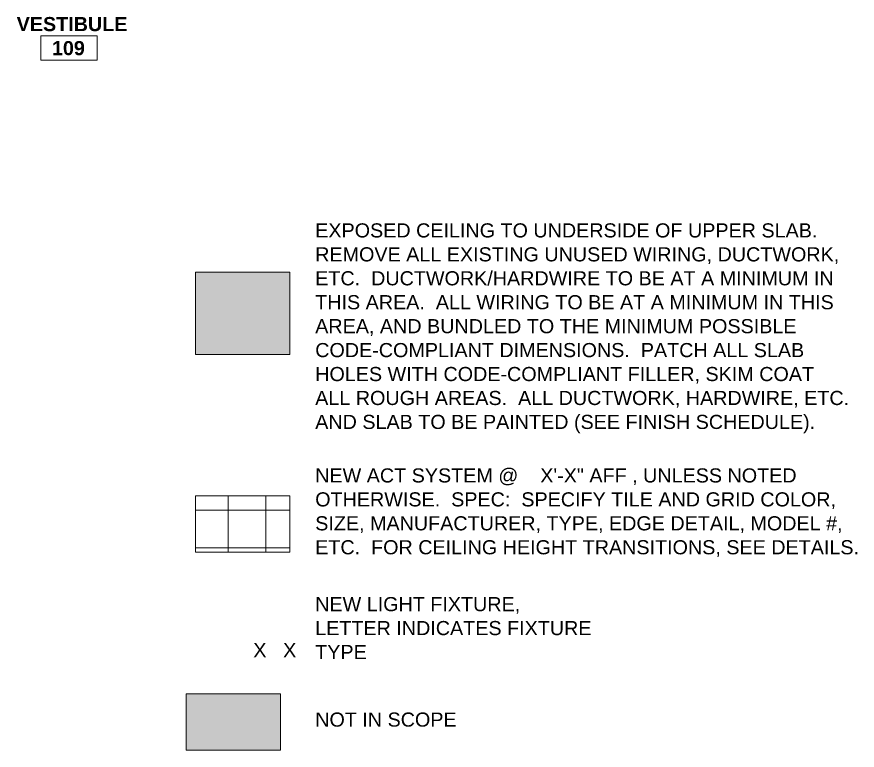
# Model space of a CAD drawing. Header units: inches. Extents: x -1036 to 1669, y -304 to 620.
# Drawn here: x 1134 to 1669, y -292 to 175 of the extents above; entities that cross this region are included whole.
import ezdxf

# ---------------------------------------------------------------- set-up
doc = ezdxf.new("R2010")
doc.units = ezdxf.units.IN
doc.header["$MEASUREMENT"] = 0
for name, color, linetype, lineweight in [('A-AREA-IDEN', 2, 'Continuous', 9), ('A-DETL-GENF', 92, 'Continuous', 9), ('A-DETL-THIN', 151, 'Continuous', 9), ('G-ANNO-TEXT', 231, 'Continuous', 9)]:
    doc.layers.add(name, color=color, linetype=linetype, lineweight=lineweight)
doc.styles.add('Swis721 Lt BT', font='swissl.ttf', dxfattribs={"height": 9})
doc.styles.add('Swis721 Lt BT_B', font='', dxfattribs={"height": 9})
doc.styles.get('Swis721 Lt BT_B').set_extended_font_data('Swis721 Lt BT', bold=True)

# ---------------------------------------------------------------- blocks, each defined once
blk = doc.blocks.new('Room Tag - Room Name and Number-3379422-FIRST FLOOR RCP')
at = {"layer": 'A-AREA-IDEN'}
for p, q in [((-0.1881, -0.1636), (-0.1881, -0.0018)), ((-0.1881, -0.0018), (0.1869, -0.0018)), ((0.1869, -0.0018), (-0.1881, -0.0018)), ((-0.1881, -0.0018), (-0.1881, -0.1636)), ((0.1869, -0.0018), (0.1869, -0.1636)), ((0.1869, -0.1636), (0.1869, -0.0018)), ((0.1869, -0.1636), (-0.1881, -0.1636)), ((-0.1881, -0.1636), (0.1869, -0.1636))]:
    blk.add_line(p, q, dxfattribs=at)

msp = doc.modelspace()

# ---------------------------------------------------------------- hatches: boundary and pattern name
at = {"layer": 'A-DETL-GENF'}
for color, points in [(7, [(1307.7, -39.77), (1307.7, 12.6), (1247.7, 12.6), (1247.7, -39.77)]), (9, [(1247.7, -291.89), (1301.7, -291.89), (1301.7, -255.89), (1241.7, -255.89), (1241.7, -291.89)])]:
    msp.add_hatch(color=color, dxfattribs=at).paths.add_polyline_path(points, flags=0)
h = msp.add_hatch(dxfattribs=at)
h.set_pattern_fill('FP_21', style=0, pattern_type=2)
h.set_pattern_definition([(0, (-51.54, -186.99), (0, 24), []), (90, (-51.54, -186.99), (-24, 1e-15), [])])
h.paths.add_polyline_path([(1307.7, -165.8), (1307.7, -129.8), (1247.7, -129.8), (1247.7, -165.8)], flags=0)

# ---------------------------------------------------------------- linework, layer by layer
at = {"layer": 'A-DETL-THIN'}
for p, q in [((1307.7, 12.6), (1247.7, 12.6)), ((1247.7, 12.6), (1247.7, -39.77)), ((1307.7, -39.77), (1307.7, 12.6)), ((1247.7, -39.77), (1307.7, -39.77)), ((1307.7, -129.8), (1247.7, -129.8)), ((1247.7, -129.8), (1247.7, -165.8)), ((1307.7, -165.8), (1307.7, -129.8)), ((1247.7, -165.8), (1307.7, -165.8)), ((1301.7, -255.89), (1241.7, -255.89)), ((1241.7, -255.89), (1241.7, -291.89)), ((1301.7, -291.89), (1301.7, -255.89)), ((1241.7, -291.89), (1301.7, -291.89))]:
    msp.add_line(p, q, dxfattribs=at)

# ---------------------------------------------------------------- block references
at = {"layer": 'A-AREA-IDEN', "xscale": 95.99999999999994, "yscale": 95.99999999999994, "zscale": 95.99999999999994}
msp.add_blockref('Room Tag - Room Name and Number-3379422-FIRST FLOOR RCP', (1167.06, 163.47), dxfattribs=at)

# ---------------------------------------------------------------- texts
at = {"layer": 'A-AREA-IDEN', "char_height": 9, "attachment_point": 1, "style": 'Swis721 Lt BT_B'}
for s, insert, width in [('VESTIBULE', (1133.7, 175.19), 80.598), ('109', (1156.17, 159.87), 25.452)]:
    msp.add_mtext(s, dxfattribs=dict(at, insert=insert, width=width))
at = {"layer": 'G-ANNO-TEXT', "color": 7, "char_height": 9, "attachment_point": 1, "style": 'Swis721 Lt BT'}
for s, insert, width in [('EXPOSED CEILING TO UNDERSIDE OF UPPER SLAB.  ', (1323.91, 43.75), 377.538), ('REMOVE ALL EXISTING UNUSED WIRING, DUCTWORK, ', (1323.91, 28.5), 388.749), ('ETC.  DUCTWORK/HARDWIRE TO BE AT A MINIMUM IN ', (1323.91, 13.25), 386.628), ('THIS AREA.  ALL WIRING TO BE AT A MINIMUM IN THIS ', (1323.91, -2), 384.507), ('AREA, AND BUNDLED TO THE MINIMUM POSSIBLE ', (1323.91, -17.25), 361.479), ('CODE-COMPLIANT DIMENSIONS.  PATCH ALL SLAB ', (1323.91, -32.5), 366.327), ('HOLES WITH CODE-COMPLIANT FILLER, SKIM COAT ', (1323.91, -47.75), 372.084), ('ALL ROUGH AREAS.  ALL DUCTWORK, HARDWIRE, ETC. ', (1323.91, -63), 396.021), ('AND SLAB TO BE PAINTED (SEE FINISH SCHEDULE).', (1323.91, -78.25), 368.145), ('NEW ACT SYSTEM @    X\'-X" AFF , UNLESS NOTED ', (1323.91, -112.35), 356.328), ('OTHERWISE.  SPEC:  SPECIFY TILE AND GRID COLOR, ', (1323.91, -127.6), 385.113), ('SIZE, MANUFACTURER, TYPE, EDGE DETAIL, MODEL #, ', (1323.91, -142.85), 394.809), ('ETC.  FOR CEILING HEIGHT TRANSITIONS, SEE DETAILS.', (1323.91, -158.1), 396.324), ('NEW LIGHT FIXTURE, ', (1323.91, -194.34), 153.015), ('LETTER INDICATES FIXTURE ', (1323.91, -209.59), 202.101), ('X', (1284.46, -223.68), 9.09), ('X', (1303.46, -223.68), 9.09), ('TYPE', (1323.91, -224.84), 35.754), ('NOT IN SCOPE', (1323.91, -267.88), 104.535)]:
    msp.add_mtext(s, dxfattribs=dict(at, insert=insert, width=width))

doc.saveas('drawing.dxf')
